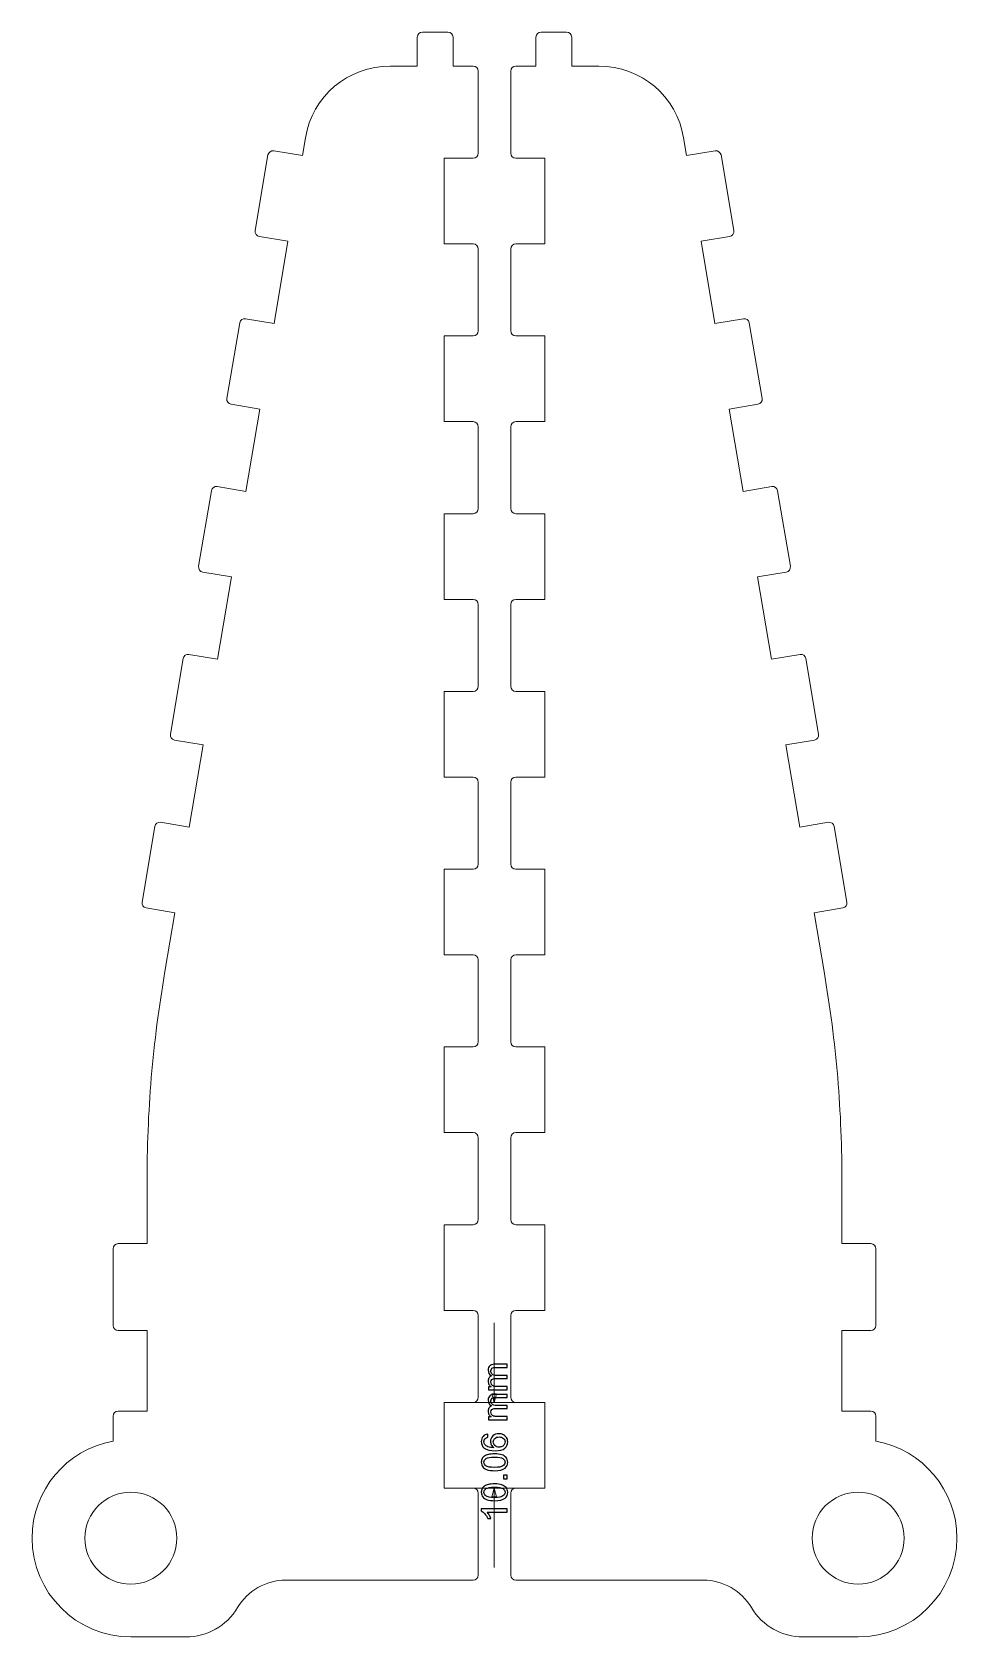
# Model space of a CAD drawing. Header units: millimetres. Extents: x -1099 to 2075, y -1295 to 1553.
# Drawn here: x 904.7 to 1013.3, y -102.4 to 86.1 of the extents above; entities that cross this region are included whole.
import ezdxf

# ---------------------------------------------------------------- set-up
doc = ezdxf.new("R2010")
doc.units = ezdxf.units.MM
doc.header["$MEASUREMENT"] = 0
doc.layers.add('layer 1', color=7, linetype='Continuous')

msp = doc.modelspace()

# ---------------------------------------------------------------- linework, layer by layer
at = {"layer": 'layer 1', "color": 240, "lineweight": 9}
for points, knots in [([(928.074, 22.0767), (928.074, 22.0767), (924.7173, 22.6416), (924.7173, 22.6416), (924.7173, 22.6416), (924.3913, 22.6963), (924.1704, 23.0069), (924.2252, 23.3329), (924.2252, 23.3329), (924.2252, 23.3329), (925.719, 32.2077), (925.719, 32.2077), (925.719, 32.2077), (925.7737, 32.5336), (926.0844, 32.7546), (926.4103, 32.6997), (926.4103, 32.6997), (926.4103, 32.6997), (929.7675, 32.1346), (929.7675, 32.1346), (929.7675, 32.1346), (929.7675, 32.1346), (931.3942, 41.7982), (931.3942, 41.7982), (931.3942, 41.7982), (931.3942, 41.7982), (928.0376, 42.3633), (928.0376, 42.3633), (928.0376, 42.3633), (927.7114, 42.4183), (927.4905, 42.729), (927.5456, 43.0552), (927.5456, 43.0552), (927.5456, 43.0552), (929.0485, 51.9298), (929.0485, 51.9298), (929.0485, 51.9298), (929.1037, 52.2556), (929.4142, 52.4763), (929.74, 52.4213), (929.74, 52.4213), (929.74, 52.4213), (933.0874, 51.8562), (933.0874, 51.8562), (933.0874, 51.8562), (933.0874, 51.8562), (934.7144, 61.5197), (934.7144, 61.5197), (934.7144, 61.5197), (934.7144, 61.5197), (931.3667, 62.0848), (931.3667, 62.0848), (931.3667, 62.0848), (931.0408, 62.1398), (930.8201, 62.4501), (930.8749, 62.776), (930.8749, 62.776), (930.8749, 62.776), (932.3689, 71.6509), (932.3689, 71.6509), (932.3689, 71.6509), (932.4237, 71.9768), (932.7342, 72.1978), (933.0601, 72.1429), (933.0601, 72.1429), (933.0601, 72.1429), (936.417, 71.578), (936.417, 71.578), (936.417, 71.578), (936.417, 71.578), (936.761, 73.6677), (936.761, 73.6677), (936.761, 73.6677), (937.5895, 78.5733), (941.7549, 82.0893), (946.7294, 82.0891), (946.7294, 82.0891), (946.7294, 82.0891), (949.8996, 82.089), (949.8996, 82.089), (949.8996, 82.089), (949.8996, 82.089), (949.8996, 85.4891), (949.8996, 85.4891), (949.8996, 85.4891), (949.8996, 85.8194), (950.1693, 86.0891), (950.4996, 86.0891), (950.4996, 86.0891), (950.4996, 86.0891), (953.4994, 86.0893), (953.4994, 86.0893), (953.4994, 86.0893), (953.83, 86.0893), (954.0994, 85.8199), (954.0994, 85.4893), (954.0994, 85.4893), (954.0994, 85.4893), (954.0994, 82.0891), (954.0994, 82.0891), (954.0994, 82.0891), (954.0994, 82.0891), (956.4696, 82.0891), (956.4696, 82.0891), (956.4696, 82.0891), (956.8001, 82.0891), (957.0696, 81.8196), (957.0696, 81.4891), (957.0696, 81.4891), (957.0696, 81.4891), (957.0696, 71.8711), (957.0696, 71.8711), (957.0696, 71.8711), (957.0696, 71.5405), (956.8002, 71.2711), (956.4696, 71.2711), (956.4696, 71.2711), (956.4696, 71.2711), (953.0696, 71.2712), (953.0696, 71.2712), (953.0696, 71.2712), (953.0696, 71.2712), (953.0696, 61.2076), (953.0696, 61.2076), (953.0696, 61.2076), (953.0696, 61.2076), (956.4696, 61.2078), (956.4696, 61.2078), (956.4696, 61.2078), (956.8002, 61.2078), (957.0696, 60.9384), (957.0696, 60.6078), (957.0696, 60.6078), (957.0696, 60.6078), (957.0696, 50.9902), (957.0696, 50.9902), (957.0696, 50.9902), (957.0696, 50.6596), (956.8002, 50.3902), (956.4696, 50.3902), (956.4696, 50.3902), (956.4696, 50.3902), (953.0696, 50.3901), (953.0696, 50.3901), (953.0696, 50.3901), (953.0696, 50.3901), (953.0696, 40.3265), (953.0696, 40.3265), (953.0696, 40.3265), (953.0696, 40.3265), (956.4696, 40.3265), (956.4696, 40.3265), (956.4696, 40.3265), (956.8001, 40.3265), (957.0696, 40.057), (957.0696, 39.7265), (957.0696, 39.7265), (957.0696, 39.7265), (957.0696, 30.1089), (957.0696, 30.1089), (957.0696, 30.1089), (957.0696, 29.7783), (956.8002, 29.5089), (956.4696, 29.5089), (956.4696, 29.5089), (956.4696, 29.5089), (953.0696, 29.5089), (953.0696, 29.5089), (953.0696, 29.5089), (953.0696, 29.5089), (953.0696, 19.4455), (953.0696, 19.4455), (953.0696, 19.4455), (953.0696, 19.4455), (956.4696, 19.4455), (956.4696, 19.4455), (956.4696, 19.4455), (956.8001, 19.4455), (957.0696, 19.176), (957.0696, 18.8455), (957.0696, 18.8455), (957.0696, 18.8455), (957.0696, 9.2275), (957.0696, 9.2275), (957.0696, 9.2275), (957.0696, 8.8969), (956.8002, 8.6275), (956.4696, 8.6275), (956.4696, 8.6275), (956.4696, 8.6275), (953.0696, 8.6277), (953.0696, 8.6277), (953.0696, 8.6277), (953.0696, 8.6277), (953.0696, -1.4357), (953.0696, -1.4357), (953.0696, -1.4357), (953.0696, -1.4357), (956.4696, -1.4358), (956.4696, -1.4358), (956.4696, -1.4358), (956.8002, -1.4358), (957.0696, -1.7052), (957.0696, -2.0358), (957.0696, -2.0358), (957.0696, -2.0358), (957.0696, -11.6534), (957.0696, -11.6534), (957.0696, -11.6534), (957.0696, -11.984), (956.8002, -12.2534), (956.4696, -12.2534), (956.4696, -12.2534), (956.4696, -12.2534), (953.0696, -12.2535), (953.0696, -12.2535), (953.0696, -12.2535), (953.0696, -12.2535), (953.0696, -22.3169), (953.0696, -22.3169), (953.0696, -22.3169), (953.0696, -22.3169), (956.4696, -22.3169), (956.4696, -22.3169), (956.4696, -22.3169), (956.8001, -22.3169), (957.0696, -22.5864), (957.0696, -22.9169), (957.0696, -22.9169), (957.0696, -22.9169), (957.0696, -32.5347), (957.0696, -32.5347), (957.0696, -32.5347), (957.0696, -32.8653), (956.8002, -33.1347), (956.4696, -33.1347), (956.4696, -33.1347), (956.4696, -33.1347), (953.0696, -33.1347), (953.0696, -33.1347), (953.0696, -33.1347), (953.0696, -33.1347), (953.0696, -43.1983), (953.0696, -43.1983), (953.0696, -43.1983), (953.0696, -43.1983), (956.4696, -43.1981), (956.4696, -43.1981), (956.4696, -43.1981), (956.8002, -43.1981), (957.0696, -43.4675), (957.0696, -43.7981), (957.0696, -43.7981), (957.0696, -43.7981), (957.0696, -53.4158), (957.0696, -53.4158), (957.0696, -53.4158), (957.0696, -53.7464), (956.8002, -54.0158), (956.4696, -54.0158), (956.4696, -54.0158), (956.4696, -54.0158), (953.0696, -54.0158), (953.0696, -54.0158), (953.0696, -54.0158), (953.0696, -54.0158), (953.0696, -64.0793), (953.0696, -64.0793), (953.0696, -64.0793), (953.0696, -64.0793), (956.4696, -64.0792), (956.4696, -64.0792), (956.4696, -64.0792), (956.8002, -64.0792), (957.0696, -64.3486), (957.0696, -64.6792), (957.0696, -64.6792), (957.0696, -64.6792), (957.0696, -74.297), (957.0696, -74.297), (957.0696, -74.297), (957.0696, -74.6276), (956.8002, -74.897), (956.4696, -74.897), (956.4696, -74.897), (956.4696, -74.897), (953.0696, -74.8969), (953.0696, -74.8969), (953.0696, -74.8969), (953.0696, -74.8969), (953.0696, -84.9604), (953.0696, -84.9604), (953.0696, -84.9604), (953.0696, -84.9604), (956.4696, -84.9604), (956.4696, -84.9604), (956.4696, -84.9604), (956.8001, -84.9604), (957.0696, -85.2299), (957.0696, -85.5604), (957.0696, -85.5604), (957.0696, -85.5604), (957.0696, -95.1777), (957.0696, -95.1777), (957.0696, -95.1777), (957.0696, -95.5083), (956.8002, -95.7777), (956.4696, -95.7777), (956.4696, -95.7777), (956.4696, -95.7777), (934.4394, -95.7776), (934.4394, -95.7776), (934.4394, -95.7776), (932.1171, -95.7776), (929.9853, -97.0079), (928.7953, -98.9905), (928.7953, -98.9905), (927.4779, -101.1918), (925.2758, -102.4445), (922.7097, -102.4444), (922.7097, -102.4444), (922.7097, -102.4444), (916.2695, -102.4444), (916.2695, -102.4444), (916.2695, -102.4444), (909.8643, -102.4444), (904.6695, -97.2496), (904.6695, -90.8444), (904.6695, -90.8444), (904.6695, -85.246), (908.676, -80.4389), (914.1695, -79.4348), (914.1695, -79.4348), (914.1695, -79.4348), (914.1697, -76.511), (914.1697, -76.511), (914.1697, -76.511), (914.1697, -76.1805), (914.4392, -75.911), (914.7697, -75.911), (914.7697, -75.911), (914.7697, -75.911), (918.1693, -75.9109), (918.1693, -75.9109), (918.1693, -75.9109), (918.1693, -75.9109), (918.1693, -66.4442), (918.1693, -66.4442), (918.1693, -66.4442), (918.1693, -66.4442), (914.7697, -66.4444), (914.7697, -66.4444), (914.7697, -66.4444), (914.4392, -66.4444), (914.1697, -66.1749), (914.1697, -65.8444), (914.1697, -65.8444), (914.1697, -65.8444), (914.1697, -56.8443), (914.1697, -56.8443), (914.1697, -56.8443), (914.1697, -56.5138), (914.4392, -56.2443), (914.7697, -56.2443), (914.7697, -56.2443), (914.7697, -56.2443), (918.1693, -56.2443), (918.1693, -56.2443), (918.1693, -56.2443), (918.1693, -56.2443), (918.1693, -49.23), (918.1693, -49.23), (918.1693, -49.23), (918.1693, -45.0495), (918.3175, -40.8792), (918.6671, -36.7128), (918.6671, -36.7128), (919.0168, -32.5451), (919.5657, -28.407), (920.2609, -24.2834), (920.2609, -24.2834), (920.2609, -24.2834), (921.4243, -17.3667), (921.4243, -17.3667), (921.4243, -17.3667), (921.4243, -17.3667), (918.067, -16.8012), (918.067, -16.8012), (918.067, -16.8012), (917.7411, -16.7464), (917.5202, -16.4359), (917.575, -16.11), (917.575, -16.11), (917.575, -16.11), (919.0688, -7.2353), (919.0688, -7.2353), (919.0688, -7.2353), (919.1236, -6.9093), (919.4341, -6.6883), (919.7601, -6.7432), (919.7601, -6.7432), (919.7601, -6.7432), (923.1177, -7.3085), (923.1177, -7.3085), (923.1177, -7.3085), (923.1177, -7.3085), (924.7443, 2.3553), (924.7443, 2.3553), (924.7443, 2.3553), (924.7443, 2.3553), (921.3968, 2.92), (921.3968, 2.92), (921.3968, 2.92), (921.0709, 2.975), (920.8502, 3.2855), (920.905, 3.6113), (920.905, 3.6113), (920.905, 3.6113), (922.3988, 12.486), (922.3988, 12.486), (922.3988, 12.486), (922.4536, 12.8121), (922.7643, 13.033), (923.0903, 12.978), (923.0903, 12.978), (923.0903, 12.978), (926.4376, 12.4132), (926.4376, 12.4132), (926.4376, 12.4132), (926.4376, 12.4132), (928.074, 22.0767), (928.074, 22.0767)], [0, 0, 0, 0, 0.00917431, 0.00917431, 0.00917431, 0.00917431, 0.01834862, 0.01834862, 0.01834862, 0.01834862, 0.02752294, 0.02752294, 0.02752294, 0.02752294, 0.03669725, 0.03669725, 0.03669725, 0.03669725, 0.04587156, 0.04587156, 0.04587156, 0.04587156, 0.05504587, 0.05504587, 0.05504587, 0.05504587, 0.06422018, 0.06422018, 0.06422018, 0.06422018, 0.0733945, 0.0733945, 0.0733945, 0.0733945, 0.08256881, 0.08256881, 0.08256881, 0.08256881, 0.09174312, 0.09174312, 0.09174312, 0.09174312, 0.10091743, 0.10091743, 0.10091743, 0.10091743, 0.11009174, 0.11009174, 0.11009174, 0.11009174, 0.11926606, 0.11926606, 0.11926606, 0.11926606, 0.12844037, 0.12844037, 0.12844037, 0.12844037, 0.13761468, 0.13761468, 0.13761468, 0.13761468, 0.14678899, 0.14678899, 0.14678899, 0.14678899, 0.1559633, 0.1559633, 0.1559633, 0.1559633, 0.16513761, 0.16513761, 0.16513761, 0.16513761, 0.17431193, 0.17431193, 0.17431193, 0.17431193, 0.18348624, 0.18348624, 0.18348624, 0.18348624, 0.19266055, 0.19266055, 0.19266055, 0.19266055, 0.20183486, 0.20183486, 0.20183486, 0.20183486, 0.21100917, 0.21100917, 0.21100917, 0.21100917, 0.22018349, 0.22018349, 0.22018349, 0.22018349, 0.2293578, 0.2293578, 0.2293578, 0.2293578, 0.23853211, 0.23853211, 0.23853211, 0.23853211, 0.24770642, 0.24770642, 0.24770642, 0.24770642, 0.25688073, 0.25688073, 0.25688073, 0.25688073, 0.26605505, 0.26605505, 0.26605505, 0.26605505, 0.27522936, 0.27522936, 0.27522936, 0.27522936, 0.28440367, 0.28440367, 0.28440367, 0.28440367, 0.29357798, 0.29357798, 0.29357798, 0.29357798, 0.30275229, 0.30275229, 0.30275229, 0.30275229, 0.31192661, 0.31192661, 0.31192661, 0.31192661, 0.32110092, 0.32110092, 0.32110092, 0.32110092, 0.33027523, 0.33027523, 0.33027523, 0.33027523, 0.33944954, 0.33944954, 0.33944954, 0.33944954, 0.34862385, 0.34862385, 0.34862385, 0.34862385, 0.35779817, 0.35779817, 0.35779817, 0.35779817, 0.36697248, 0.36697248, 0.36697248, 0.36697248, 0.37614679, 0.37614679, 0.37614679, 0.37614679, 0.3853211, 0.3853211, 0.3853211, 0.3853211, 0.39449541, 0.39449541, 0.39449541, 0.39449541, 0.40366972, 0.40366972, 0.40366972, 0.40366972, 0.41284404, 0.41284404, 0.41284404, 0.41284404, 0.42201835, 0.42201835, 0.42201835, 0.42201835, 0.43119266, 0.43119266, 0.43119266, 0.43119266, 0.44036697, 0.44036697, 0.44036697, 0.44036697, 0.44954128, 0.44954128, 0.44954128, 0.44954128, 0.4587156, 0.4587156, 0.4587156, 0.4587156, 0.46788991, 0.46788991, 0.46788991, 0.46788991, 0.47706422, 0.47706422, 0.47706422, 0.47706422, 0.48623853, 0.48623853, 0.48623853, 0.48623853, 0.49541284, 0.49541284, 0.49541284, 0.49541284, 0.50458716, 0.50458716, 0.50458716, 0.50458716, 0.51376147, 0.51376147, 0.51376147, 0.51376147, 0.52293578, 0.52293578, 0.52293578, 0.52293578, 0.53211009, 0.53211009, 0.53211009, 0.53211009, 0.5412844, 0.5412844, 0.5412844, 0.5412844, 0.55045872, 0.55045872, 0.55045872, 0.55045872, 0.55963303, 0.55963303, 0.55963303, 0.55963303, 0.56880734, 0.56880734, 0.56880734, 0.56880734, 0.57798165, 0.57798165, 0.57798165, 0.57798165, 0.58715596, 0.58715596, 0.58715596, 0.58715596, 0.59633028, 0.59633028, 0.59633028, 0.59633028, 0.60550459, 0.60550459, 0.60550459, 0.60550459, 0.6146789, 0.6146789, 0.6146789, 0.6146789, 0.62385321, 0.62385321, 0.62385321, 0.62385321, 0.63302752, 0.63302752, 0.63302752, 0.63302752, 0.64220183, 0.64220183, 0.64220183, 0.64220183, 0.65137615, 0.65137615, 0.65137615, 0.65137615, 0.66055046, 0.66055046, 0.66055046, 0.66055046, 0.66972477, 0.66972477, 0.66972477, 0.66972477, 0.67889908, 0.67889908, 0.67889908, 0.67889908, 0.68807339, 0.68807339, 0.68807339, 0.68807339, 0.69724771, 0.69724771, 0.69724771, 0.69724771, 0.70642202, 0.70642202, 0.70642202, 0.70642202, 0.71559633, 0.71559633, 0.71559633, 0.71559633, 0.72477064, 0.72477064, 0.72477064, 0.72477064, 0.73394495, 0.73394495, 0.73394495, 0.73394495, 0.74311927, 0.74311927, 0.74311927, 0.74311927, 0.75229358, 0.75229358, 0.75229358, 0.75229358, 0.76146789, 0.76146789, 0.76146789, 0.76146789, 0.7706422, 0.7706422, 0.7706422, 0.7706422, 0.77981651, 0.77981651, 0.77981651, 0.77981651, 0.78899083, 0.78899083, 0.78899083, 0.78899083, 0.79816514, 0.79816514, 0.79816514, 0.79816514, 0.80733945, 0.80733945, 0.80733945, 0.80733945, 0.81651376, 0.81651376, 0.81651376, 0.81651376, 0.82568807, 0.82568807, 0.82568807, 0.82568807, 0.83486239, 0.83486239, 0.83486239, 0.83486239, 0.8440367, 0.8440367, 0.8440367, 0.8440367, 0.85321101, 0.85321101, 0.85321101, 0.85321101, 0.86238532, 0.86238532, 0.86238532, 0.86238532, 0.87155963, 0.87155963, 0.87155963, 0.87155963, 0.88073394, 0.88073394, 0.88073394, 0.88073394, 0.88990826, 0.88990826, 0.88990826, 0.88990826, 0.89908257, 0.89908257, 0.89908257, 0.89908257, 0.90825688, 0.90825688, 0.90825688, 0.90825688, 0.91743119, 0.91743119, 0.91743119, 0.91743119, 0.9266055, 0.9266055, 0.9266055, 0.9266055, 0.93577982, 0.93577982, 0.93577982, 0.93577982, 0.94495413, 0.94495413, 0.94495413, 0.94495413, 0.95412844, 0.95412844, 0.95412844, 0.95412844, 0.96330275, 0.96330275, 0.96330275, 0.96330275, 0.97247706, 0.97247706, 0.97247706, 0.97247706, 0.98165138, 0.98165138, 0.98165138, 0.98165138, 1, 1, 1, 1]), ([(989.8652, 22.0767), (989.8652, 22.0767), (991.5016, 12.4132), (991.5016, 12.4132), (991.5016, 12.4132), (991.5016, 12.4132), (994.8489, 12.978), (994.8489, 12.978), (994.8489, 12.978), (995.1749, 13.033), (995.4856, 12.8121), (995.5404, 12.486), (995.5404, 12.486), (995.5404, 12.486), (997.0342, 3.6113), (997.0342, 3.6113), (997.0342, 3.6113), (997.089, 3.2855), (996.8683, 2.975), (996.5424, 2.92), (996.5424, 2.92), (996.5424, 2.92), (993.1949, 2.3553), (993.1949, 2.3553), (993.1949, 2.3553), (993.1949, 2.3553), (994.8215, -7.3085), (994.8215, -7.3085), (994.8215, -7.3085), (994.8215, -7.3085), (998.1791, -6.7432), (998.1791, -6.7432), (998.1791, -6.7432), (998.5051, -6.6883), (998.8156, -6.9093), (998.8704, -7.2353), (998.8704, -7.2353), (998.8704, -7.2353), (1000.3642, -16.11), (1000.3642, -16.11), (1000.3642, -16.11), (1000.419, -16.4359), (1000.1981, -16.7464), (999.8722, -16.8012), (999.8722, -16.8012), (999.8722, -16.8012), (996.5149, -17.3667), (996.5149, -17.3667), (996.5149, -17.3667), (996.5149, -17.3667), (997.6783, -24.2834), (997.6783, -24.2834), (997.6783, -24.2834), (998.3735, -28.407), (998.9224, -32.5451), (999.2721, -36.7128), (999.2721, -36.7128), (999.6217, -40.8792), (999.7699, -45.0495), (999.7699, -49.23), (999.7699, -49.23), (999.7699, -49.23), (999.7699, -56.2443), (999.7699, -56.2443), (999.7699, -56.2443), (999.7699, -56.2443), (1003.1695, -56.2443), (1003.1695, -56.2443), (1003.1695, -56.2443), (1003.5, -56.2443), (1003.7695, -56.5138), (1003.7695, -56.8443), (1003.7695, -56.8443), (1003.7695, -56.8443), (1003.7695, -65.8444), (1003.7695, -65.8444), (1003.7695, -65.8444), (1003.7695, -66.1749), (1003.5, -66.4444), (1003.1695, -66.4444), (1003.1695, -66.4444), (1003.1695, -66.4444), (999.7699, -66.4442), (999.7699, -66.4442), (999.7699, -66.4442), (999.7699, -66.4442), (999.7699, -75.9109), (999.7699, -75.9109), (999.7699, -75.9109), (999.7699, -75.9109), (1003.1695, -75.911), (1003.1695, -75.911), (1003.1695, -75.911), (1003.5, -75.911), (1003.7695, -76.1805), (1003.7695, -76.511), (1003.7695, -76.511), (1003.7695, -76.511), (1003.7697, -79.4348), (1003.7697, -79.4348), (1003.7697, -79.4348), (1009.2632, -80.4389), (1013.2697, -85.246), (1013.2697, -90.8444), (1013.2697, -90.8444), (1013.2697, -97.2496), (1008.0749, -102.4444), (1001.6697, -102.4444), (1001.6697, -102.4444), (1001.6697, -102.4444), (995.2295, -102.4444), (995.2295, -102.4444), (995.2295, -102.4444), (992.6634, -102.4445), (990.4613, -101.1918), (989.1439, -98.9905), (989.1439, -98.9905), (987.9539, -97.0079), (985.8221, -95.7776), (983.4998, -95.7776), (983.4998, -95.7776), (983.4998, -95.7776), (961.4696, -95.7777), (961.4696, -95.7777), (961.4696, -95.7777), (961.139, -95.7777), (960.8696, -95.5083), (960.8696, -95.1777), (960.8696, -95.1777), (960.8696, -95.1777), (960.8696, -85.5604), (960.8696, -85.5604), (960.8696, -85.5604), (960.8696, -85.2299), (961.1391, -84.9604), (961.4696, -84.9604), (961.4696, -84.9604), (961.4696, -84.9604), (964.8696, -84.9604), (964.8696, -84.9604), (964.8696, -84.9604), (964.8696, -84.9604), (964.8696, -74.8969), (964.8696, -74.8969), (964.8696, -74.8969), (964.8696, -74.8969), (961.4696, -74.897), (961.4696, -74.897), (961.4696, -74.897), (961.139, -74.897), (960.8696, -74.6276), (960.8696, -74.297), (960.8696, -74.297), (960.8696, -74.297), (960.8696, -64.6792), (960.8696, -64.6792), (960.8696, -64.6792), (960.8696, -64.3486), (961.139, -64.0792), (961.4696, -64.0792), (961.4696, -64.0792), (961.4696, -64.0792), (964.8696, -64.0793), (964.8696, -64.0793), (964.8696, -64.0793), (964.8696, -64.0793), (964.8696, -54.0158), (964.8696, -54.0158), (964.8696, -54.0158), (964.8696, -54.0158), (961.4696, -54.0158), (961.4696, -54.0158), (961.4696, -54.0158), (961.139, -54.0158), (960.8696, -53.7464), (960.8696, -53.4158), (960.8696, -53.4158), (960.8696, -53.4158), (960.8696, -43.7981), (960.8696, -43.7981), (960.8696, -43.7981), (960.8696, -43.4675), (961.139, -43.1981), (961.4696, -43.1981), (961.4696, -43.1981), (961.4696, -43.1981), (964.8696, -43.1983), (964.8696, -43.1983), (964.8696, -43.1983), (964.8696, -43.1983), (964.8696, -33.1347), (964.8696, -33.1347), (964.8696, -33.1347), (964.8696, -33.1347), (961.4696, -33.1347), (961.4696, -33.1347), (961.4696, -33.1347), (961.139, -33.1347), (960.8696, -32.8653), (960.8696, -32.5347), (960.8696, -32.5347), (960.8696, -32.5347), (960.8696, -22.9169), (960.8696, -22.9169), (960.8696, -22.9169), (960.8696, -22.5864), (961.1391, -22.3169), (961.4696, -22.3169), (961.4696, -22.3169), (961.4696, -22.3169), (964.8696, -22.3169), (964.8696, -22.3169), (964.8696, -22.3169), (964.8696, -22.3169), (964.8696, -12.2535), (964.8696, -12.2535), (964.8696, -12.2535), (964.8696, -12.2535), (961.4696, -12.2534), (961.4696, -12.2534), (961.4696, -12.2534), (961.139, -12.2534), (960.8696, -11.984), (960.8696, -11.6534), (960.8696, -11.6534), (960.8696, -11.6534), (960.8696, -2.0358), (960.8696, -2.0358), (960.8696, -2.0358), (960.8696, -1.7052), (961.139, -1.4358), (961.4696, -1.4358), (961.4696, -1.4358), (961.4696, -1.4358), (964.8696, -1.4357), (964.8696, -1.4357), (964.8696, -1.4357), (964.8696, -1.4357), (964.8696, 8.6277), (964.8696, 8.6277), (964.8696, 8.6277), (964.8696, 8.6277), (961.4696, 8.6275), (961.4696, 8.6275), (961.4696, 8.6275), (961.139, 8.6275), (960.8696, 8.8969), (960.8696, 9.2275), (960.8696, 9.2275), (960.8696, 9.2275), (960.8696, 18.8455), (960.8696, 18.8455), (960.8696, 18.8455), (960.8696, 19.176), (961.1391, 19.4455), (961.4696, 19.4455), (961.4696, 19.4455), (961.4696, 19.4455), (964.8696, 19.4455), (964.8696, 19.4455), (964.8696, 19.4455), (964.8696, 19.4455), (964.8696, 29.5089), (964.8696, 29.5089), (964.8696, 29.5089), (964.8696, 29.5089), (961.4696, 29.5089), (961.4696, 29.5089), (961.4696, 29.5089), (961.139, 29.5089), (960.8696, 29.7783), (960.8696, 30.1089), (960.8696, 30.1089), (960.8696, 30.1089), (960.8696, 39.7265), (960.8696, 39.7265), (960.8696, 39.7265), (960.8696, 40.057), (961.1391, 40.3265), (961.4696, 40.3265), (961.4696, 40.3265), (961.4696, 40.3265), (964.8696, 40.3265), (964.8696, 40.3265), (964.8696, 40.3265), (964.8696, 40.3265), (964.8696, 50.3901), (964.8696, 50.3901), (964.8696, 50.3901), (964.8696, 50.3901), (961.4696, 50.3902), (961.4696, 50.3902), (961.4696, 50.3902), (961.139, 50.3902), (960.8696, 50.6596), (960.8696, 50.9902), (960.8696, 50.9902), (960.8696, 50.9902), (960.8696, 60.6078), (960.8696, 60.6078), (960.8696, 60.6078), (960.8696, 60.9384), (961.139, 61.2078), (961.4696, 61.2078), (961.4696, 61.2078), (961.4696, 61.2078), (964.8696, 61.2076), (964.8696, 61.2076), (964.8696, 61.2076), (964.8696, 61.2076), (964.8696, 71.2712), (964.8696, 71.2712), (964.8696, 71.2712), (964.8696, 71.2712), (961.4696, 71.2711), (961.4696, 71.2711), (961.4696, 71.2711), (961.139, 71.2711), (960.8696, 71.5405), (960.8696, 71.8711), (960.8696, 71.8711), (960.8696, 71.8711), (960.8696, 81.4891), (960.8696, 81.4891), (960.8696, 81.4891), (960.8696, 81.8196), (961.1391, 82.0891), (961.4696, 82.0891), (961.4696, 82.0891), (961.4696, 82.0891), (963.8398, 82.0891), (963.8398, 82.0891), (963.8398, 82.0891), (963.8398, 82.0891), (963.8398, 85.4893), (963.8398, 85.4893), (963.8398, 85.4893), (963.8398, 85.8199), (964.1092, 86.0893), (964.4398, 86.0893), (964.4398, 86.0893), (964.4398, 86.0893), (967.4396, 86.0891), (967.4396, 86.0891), (967.4396, 86.0891), (967.7699, 86.0891), (968.0396, 85.8194), (968.0396, 85.4891), (968.0396, 85.4891), (968.0396, 85.4891), (968.0396, 82.089), (968.0396, 82.089), (968.0396, 82.089), (968.0396, 82.089), (971.2098, 82.0891), (971.2098, 82.0891), (971.2098, 82.0891), (976.1843, 82.0893), (980.3497, 78.5733), (981.1783, 73.6674), (981.1783, 73.6674), (981.1783, 73.6674), (981.5222, 71.578), (981.5222, 71.578), (981.5222, 71.578), (981.5222, 71.578), (984.8791, 72.1429), (984.8791, 72.1429), (984.8791, 72.1429), (985.205, 72.1978), (985.5155, 71.9768), (985.5703, 71.6509), (985.5703, 71.6509), (985.5703, 71.6509), (987.0643, 62.776), (987.0643, 62.776), (987.0643, 62.776), (987.1191, 62.4501), (986.8984, 62.1398), (986.5725, 62.0848), (986.5725, 62.0848), (986.5725, 62.0848), (983.2248, 61.5197), (983.2248, 61.5197), (983.2248, 61.5197), (983.2248, 61.5197), (984.8518, 51.8562), (984.8518, 51.8562), (984.8518, 51.8562), (984.8518, 51.8562), (988.1992, 52.4213), (988.1992, 52.4213), (988.1992, 52.4213), (988.525, 52.4763), (988.8355, 52.2556), (988.8907, 51.9298), (988.8907, 51.9298), (988.8907, 51.9298), (990.3936, 43.0552), (990.3936, 43.0552), (990.3936, 43.0552), (990.4487, 42.729), (990.2278, 42.4183), (989.9016, 42.3633), (989.9016, 42.3633), (989.9016, 42.3633), (986.545, 41.7982), (986.545, 41.7982), (986.545, 41.7982), (986.545, 41.7982), (988.1717, 32.1346), (988.1717, 32.1346), (988.1717, 32.1346), (988.1717, 32.1346), (991.5289, 32.6997), (991.5289, 32.6997), (991.5289, 32.6997), (991.8548, 32.7546), (992.1655, 32.5336), (992.2202, 32.2077), (992.2202, 32.2077), (992.2202, 32.2077), (993.714, 23.3329), (993.714, 23.3329), (993.714, 23.3329), (993.7688, 23.0069), (993.5479, 22.6963), (993.2219, 22.6416), (993.2219, 22.6416), (993.2219, 22.6416), (989.8652, 22.0767), (989.8652, 22.0767)], [0, 0, 0, 0, 0.00917431, 0.00917431, 0.00917431, 0.00917431, 0.01834862, 0.01834862, 0.01834862, 0.01834862, 0.02752294, 0.02752294, 0.02752294, 0.02752294, 0.03669725, 0.03669725, 0.03669725, 0.03669725, 0.04587156, 0.04587156, 0.04587156, 0.04587156, 0.05504587, 0.05504587, 0.05504587, 0.05504587, 0.06422018, 0.06422018, 0.06422018, 0.06422018, 0.0733945, 0.0733945, 0.0733945, 0.0733945, 0.08256881, 0.08256881, 0.08256881, 0.08256881, 0.09174312, 0.09174312, 0.09174312, 0.09174312, 0.10091743, 0.10091743, 0.10091743, 0.10091743, 0.11009174, 0.11009174, 0.11009174, 0.11009174, 0.11926606, 0.11926606, 0.11926606, 0.11926606, 0.12844037, 0.12844037, 0.12844037, 0.12844037, 0.13761468, 0.13761468, 0.13761468, 0.13761468, 0.14678899, 0.14678899, 0.14678899, 0.14678899, 0.1559633, 0.1559633, 0.1559633, 0.1559633, 0.16513761, 0.16513761, 0.16513761, 0.16513761, 0.17431193, 0.17431193, 0.17431193, 0.17431193, 0.18348624, 0.18348624, 0.18348624, 0.18348624, 0.19266055, 0.19266055, 0.19266055, 0.19266055, 0.20183486, 0.20183486, 0.20183486, 0.20183486, 0.21100917, 0.21100917, 0.21100917, 0.21100917, 0.22018349, 0.22018349, 0.22018349, 0.22018349, 0.2293578, 0.2293578, 0.2293578, 0.2293578, 0.23853211, 0.23853211, 0.23853211, 0.23853211, 0.24770642, 0.24770642, 0.24770642, 0.24770642, 0.25688073, 0.25688073, 0.25688073, 0.25688073, 0.26605505, 0.26605505, 0.26605505, 0.26605505, 0.27522936, 0.27522936, 0.27522936, 0.27522936, 0.28440367, 0.28440367, 0.28440367, 0.28440367, 0.29357798, 0.29357798, 0.29357798, 0.29357798, 0.30275229, 0.30275229, 0.30275229, 0.30275229, 0.31192661, 0.31192661, 0.31192661, 0.31192661, 0.32110092, 0.32110092, 0.32110092, 0.32110092, 0.33027523, 0.33027523, 0.33027523, 0.33027523, 0.33944954, 0.33944954, 0.33944954, 0.33944954, 0.34862385, 0.34862385, 0.34862385, 0.34862385, 0.35779817, 0.35779817, 0.35779817, 0.35779817, 0.36697248, 0.36697248, 0.36697248, 0.36697248, 0.37614679, 0.37614679, 0.37614679, 0.37614679, 0.3853211, 0.3853211, 0.3853211, 0.3853211, 0.39449541, 0.39449541, 0.39449541, 0.39449541, 0.40366972, 0.40366972, 0.40366972, 0.40366972, 0.41284404, 0.41284404, 0.41284404, 0.41284404, 0.42201835, 0.42201835, 0.42201835, 0.42201835, 0.43119266, 0.43119266, 0.43119266, 0.43119266, 0.44036697, 0.44036697, 0.44036697, 0.44036697, 0.44954128, 0.44954128, 0.44954128, 0.44954128, 0.4587156, 0.4587156, 0.4587156, 0.4587156, 0.46788991, 0.46788991, 0.46788991, 0.46788991, 0.47706422, 0.47706422, 0.47706422, 0.47706422, 0.48623853, 0.48623853, 0.48623853, 0.48623853, 0.49541284, 0.49541284, 0.49541284, 0.49541284, 0.50458716, 0.50458716, 0.50458716, 0.50458716, 0.51376147, 0.51376147, 0.51376147, 0.51376147, 0.52293578, 0.52293578, 0.52293578, 0.52293578, 0.53211009, 0.53211009, 0.53211009, 0.53211009, 0.5412844, 0.5412844, 0.5412844, 0.5412844, 0.55045872, 0.55045872, 0.55045872, 0.55045872, 0.55963303, 0.55963303, 0.55963303, 0.55963303, 0.56880734, 0.56880734, 0.56880734, 0.56880734, 0.57798165, 0.57798165, 0.57798165, 0.57798165, 0.58715596, 0.58715596, 0.58715596, 0.58715596, 0.59633028, 0.59633028, 0.59633028, 0.59633028, 0.60550459, 0.60550459, 0.60550459, 0.60550459, 0.6146789, 0.6146789, 0.6146789, 0.6146789, 0.62385321, 0.62385321, 0.62385321, 0.62385321, 0.63302752, 0.63302752, 0.63302752, 0.63302752, 0.64220183, 0.64220183, 0.64220183, 0.64220183, 0.65137615, 0.65137615, 0.65137615, 0.65137615, 0.66055046, 0.66055046, 0.66055046, 0.66055046, 0.66972477, 0.66972477, 0.66972477, 0.66972477, 0.67889908, 0.67889908, 0.67889908, 0.67889908, 0.68807339, 0.68807339, 0.68807339, 0.68807339, 0.69724771, 0.69724771, 0.69724771, 0.69724771, 0.70642202, 0.70642202, 0.70642202, 0.70642202, 0.71559633, 0.71559633, 0.71559633, 0.71559633, 0.72477064, 0.72477064, 0.72477064, 0.72477064, 0.73394495, 0.73394495, 0.73394495, 0.73394495, 0.74311927, 0.74311927, 0.74311927, 0.74311927, 0.75229358, 0.75229358, 0.75229358, 0.75229358, 0.76146789, 0.76146789, 0.76146789, 0.76146789, 0.7706422, 0.7706422, 0.7706422, 0.7706422, 0.77981651, 0.77981651, 0.77981651, 0.77981651, 0.78899083, 0.78899083, 0.78899083, 0.78899083, 0.79816514, 0.79816514, 0.79816514, 0.79816514, 0.80733945, 0.80733945, 0.80733945, 0.80733945, 0.81651376, 0.81651376, 0.81651376, 0.81651376, 0.82568807, 0.82568807, 0.82568807, 0.82568807, 0.83486239, 0.83486239, 0.83486239, 0.83486239, 0.8440367, 0.8440367, 0.8440367, 0.8440367, 0.85321101, 0.85321101, 0.85321101, 0.85321101, 0.86238532, 0.86238532, 0.86238532, 0.86238532, 0.87155963, 0.87155963, 0.87155963, 0.87155963, 0.88073394, 0.88073394, 0.88073394, 0.88073394, 0.88990826, 0.88990826, 0.88990826, 0.88990826, 0.89908257, 0.89908257, 0.89908257, 0.89908257, 0.90825688, 0.90825688, 0.90825688, 0.90825688, 0.91743119, 0.91743119, 0.91743119, 0.91743119, 0.9266055, 0.9266055, 0.9266055, 0.9266055, 0.93577982, 0.93577982, 0.93577982, 0.93577982, 0.94495413, 0.94495413, 0.94495413, 0.94495413, 0.95412844, 0.95412844, 0.95412844, 0.95412844, 0.96330275, 0.96330275, 0.96330275, 0.96330275, 0.97247706, 0.97247706, 0.97247706, 0.97247706, 0.98165138, 0.98165138, 0.98165138, 0.98165138, 1, 1, 1, 1]), ([(916.2695, -85.4444), (913.2876, -85.4444), (910.8693, -87.8627), (910.8695, -90.8446), (910.8695, -90.8446), (910.8695, -93.8264), (913.2878, -96.2444), (916.2695, -96.2445), (916.2695, -96.2445), (919.2513, -96.2444), (921.6695, -93.8263), (921.6695, -90.8444), (921.6695, -90.8444), (921.6695, -87.8625), (919.2514, -85.4443), (916.2695, -85.4444)], [0, 0, 0, 0, 0.2, 0.2, 0.2, 0.2, 0.4, 0.4, 0.4, 0.4, 0.6, 0.6, 0.6, 0.6, 1, 1, 1, 1]), ([(1001.6697, -85.4444), (998.6878, -85.4443), (996.2697, -87.8625), (996.2697, -90.8444), (996.2697, -90.8444), (996.2697, -93.8263), (998.6879, -96.2444), (1001.6697, -96.2445), (1001.6697, -96.2445), (1004.6514, -96.2444), (1007.0697, -93.8264), (1007.0697, -90.8446), (1007.0697, -90.8446), (1007.0699, -87.8627), (1004.6516, -85.4444), (1001.6697, -85.4444)], [0, 0, 0, 0, 0.2, 0.2, 0.2, 0.2, 0.4, 0.4, 0.4, 0.4, 0.6, 0.6, 0.6, 0.6, 1, 1, 1, 1])]:
    msp.add_open_spline(points, degree=3, knots=knots, dxfattribs=at)
at = {"layer": 'layer 1', "color": 155, "lineweight": 9}
for points in [[(958.9448, -74.8969), (958.9448, -74.8969), (958.9448, -65.5642), (958.9448, -65.5642)], [(955.5696, -74.8969), (955.5696, -74.8969), (961.4448, -74.8969), (961.4448, -74.8969)], [(955.5696, -84.9604), (955.5696, -84.9604), (961.4448, -84.9604), (961.4448, -84.9604)], [(958.9448, -94.2931), (958.9448, -94.2931), (958.9448, -84.9604), (958.9448, -84.9604)]]:
    msp.add_open_spline(points, degree=3, dxfattribs=at)
at = {"layer": 'layer 1', "color": 155}
for points, knots in [([(960.4666, -73.4022), (960.4666, -73.4022), (958.2695, -73.4022), (958.2695, -73.4022), (958.2695, -73.4022), (958.2695, -73.4022), (958.2695, -73.0678), (958.2695, -73.0678), (958.2695, -73.0678), (958.2695, -73.0678), (958.58, -73.0678), (958.58, -73.0678), (958.58, -73.0678), (958.4727, -72.9993), (958.3859, -72.9076), (958.321, -72.7933), (958.321, -72.7933), (958.2554, -72.679), (958.223, -72.5492), (958.223, -72.4031), (958.223, -72.4031), (958.223, -72.2409), (958.2568, -72.1075), (958.3238, -72.0038), (958.3238, -72.0038), (958.3916, -71.9001), (958.4854, -71.8267), (958.6068, -71.7844), (958.6068, -71.7844), (958.3507, -71.6094), (958.223, -71.3829), (958.223, -71.1035), (958.223, -71.1035), (958.223, -70.8848), (958.2829, -70.7162), (958.4036, -70.5991), (958.4036, -70.5991), (958.5242, -70.4812), (958.7098, -70.422), (958.9603, -70.422), (958.9603, -70.422), (958.9603, -70.422), (960.4666, -70.422), (960.4666, -70.422), (960.4666, -70.422), (960.4666, -70.422), (960.4666, -70.7945), (960.4666, -70.7945), (960.4666, -70.7945), (960.4666, -70.7945), (959.0837, -70.7945), (959.0837, -70.7945), (959.0837, -70.7945), (958.9356, -70.7945), (958.8283, -70.8072), (958.7627, -70.8312), (958.7627, -70.8312), (958.6971, -70.8552), (958.6449, -70.8989), (958.6047, -70.9631), (958.6047, -70.9631), (958.5644, -71.0266), (958.5447, -71.1014), (958.5447, -71.1868), (958.5447, -71.1868), (958.5447, -71.342), (958.5962, -71.4704), (958.6985, -71.5727), (958.6985, -71.5727), (958.8015, -71.675), (958.9659, -71.7258), (959.1917, -71.7258), (959.1917, -71.7258), (959.1917, -71.7258), (960.4666, -71.7258), (960.4666, -71.7258), (960.4666, -71.7258), (960.4666, -71.7258), (960.4666, -72.0983), (960.4666, -72.0983), (960.4666, -72.0983), (960.4666, -72.0983), (959.0407, -72.0983), (959.0407, -72.0983), (959.0407, -72.0983), (958.8756, -72.0983), (958.7514, -72.1287), (958.6689, -72.1894), (958.6689, -72.1894), (958.5863, -72.25), (958.5447, -72.3495), (958.5447, -72.4871), (958.5447, -72.4871), (958.5447, -72.5915), (958.5722, -72.6882), (958.6272, -72.7771), (958.6272, -72.7771), (958.6823, -72.866), (958.7627, -72.9302), (958.8692, -72.9704), (958.8692, -72.9704), (958.9751, -73.0099), (959.1282, -73.0297), (959.3278, -73.0297), (959.3278, -73.0297), (959.3278, -73.0297), (960.4666, -73.0297), (960.4666, -73.0297), (960.4666, -73.0297), (960.4666, -73.0297), (960.4666, -73.4022), (960.4666, -73.4022)], [0, 0, 0, 0, 0.03448276, 0.03448276, 0.03448276, 0.03448276, 0.06896552, 0.06896552, 0.06896552, 0.06896552, 0.10344828, 0.10344828, 0.10344828, 0.10344828, 0.13793103, 0.13793103, 0.13793103, 0.13793103, 0.17241379, 0.17241379, 0.17241379, 0.17241379, 0.20689655, 0.20689655, 0.20689655, 0.20689655, 0.24137931, 0.24137931, 0.24137931, 0.24137931, 0.27586207, 0.27586207, 0.27586207, 0.27586207, 0.31034483, 0.31034483, 0.31034483, 0.31034483, 0.34482759, 0.34482759, 0.34482759, 0.34482759, 0.37931034, 0.37931034, 0.37931034, 0.37931034, 0.4137931, 0.4137931, 0.4137931, 0.4137931, 0.44827586, 0.44827586, 0.44827586, 0.44827586, 0.48275862, 0.48275862, 0.48275862, 0.48275862, 0.51724138, 0.51724138, 0.51724138, 0.51724138, 0.55172414, 0.55172414, 0.55172414, 0.55172414, 0.5862069, 0.5862069, 0.5862069, 0.5862069, 0.62068966, 0.62068966, 0.62068966, 0.62068966, 0.65517241, 0.65517241, 0.65517241, 0.65517241, 0.68965517, 0.68965517, 0.68965517, 0.68965517, 0.72413793, 0.72413793, 0.72413793, 0.72413793, 0.75862069, 0.75862069, 0.75862069, 0.75862069, 0.79310345, 0.79310345, 0.79310345, 0.79310345, 0.82758621, 0.82758621, 0.82758621, 0.82758621, 0.86206897, 0.86206897, 0.86206897, 0.86206897, 0.89655172, 0.89655172, 0.89655172, 0.89655172, 0.93103448, 0.93103448, 0.93103448, 0.93103448, 1, 1, 1, 1]), ([(960.4666, -76.9285), (960.4666, -76.9285), (958.2695, -76.9285), (958.2695, -76.9285), (958.2695, -76.9285), (958.2695, -76.9285), (958.2695, -76.5941), (958.2695, -76.5941), (958.2695, -76.5941), (958.2695, -76.5941), (958.58, -76.5941), (958.58, -76.5941), (958.58, -76.5941), (958.4727, -76.5256), (958.3859, -76.4339), (958.321, -76.3196), (958.321, -76.3196), (958.2554, -76.2053), (958.223, -76.0755), (958.223, -75.9294), (958.223, -75.9294), (958.223, -75.7672), (958.2568, -75.6338), (958.3238, -75.5301), (958.3238, -75.5301), (958.3916, -75.4264), (958.4854, -75.353), (958.6068, -75.3107), (958.6068, -75.3107), (958.3507, -75.1357), (958.223, -74.9092), (958.223, -74.6298), (958.223, -74.6298), (958.223, -74.4111), (958.2829, -74.2425), (958.4036, -74.1254), (958.4036, -74.1254), (958.5242, -74.0075), (958.7098, -73.9483), (958.9603, -73.9483), (958.9603, -73.9483), (958.9603, -73.9483), (960.4666, -73.9483), (960.4666, -73.9483), (960.4666, -73.9483), (960.4666, -73.9483), (960.4666, -74.3208), (960.4666, -74.3208), (960.4666, -74.3208), (960.4666, -74.3208), (959.0837, -74.3208), (959.0837, -74.3208), (959.0837, -74.3208), (958.9356, -74.3208), (958.8283, -74.3335), (958.7627, -74.3575), (958.7627, -74.3575), (958.6971, -74.3815), (958.6449, -74.4252), (958.6047, -74.4894), (958.6047, -74.4894), (958.5644, -74.5529), (958.5447, -74.6277), (958.5447, -74.7131), (958.5447, -74.7131), (958.5447, -74.8683), (958.5962, -74.9967), (958.6985, -75.099), (958.6985, -75.099), (958.8015, -75.2013), (958.9659, -75.2521), (959.1917, -75.2521), (959.1917, -75.2521), (959.1917, -75.2521), (960.4666, -75.2521), (960.4666, -75.2521), (960.4666, -75.2521), (960.4666, -75.2521), (960.4666, -75.6246), (960.4666, -75.6246), (960.4666, -75.6246), (960.4666, -75.6246), (959.0407, -75.6246), (959.0407, -75.6246), (959.0407, -75.6246), (958.8756, -75.6246), (958.7514, -75.655), (958.6689, -75.7157), (958.6689, -75.7157), (958.5863, -75.7763), (958.5447, -75.8758), (958.5447, -76.0134), (958.5447, -76.0134), (958.5447, -76.1178), (958.5722, -76.2145), (958.6272, -76.3034), (958.6272, -76.3034), (958.6823, -76.3923), (958.7627, -76.4565), (958.8692, -76.4967), (958.8692, -76.4967), (958.9751, -76.5362), (959.1282, -76.556), (959.3278, -76.556), (959.3278, -76.556), (959.3278, -76.556), (960.4666, -76.556), (960.4666, -76.556), (960.4666, -76.556), (960.4666, -76.556), (960.4666, -76.9285), (960.4666, -76.9285)], [0, 0, 0, 0, 0.03448276, 0.03448276, 0.03448276, 0.03448276, 0.06896552, 0.06896552, 0.06896552, 0.06896552, 0.10344828, 0.10344828, 0.10344828, 0.10344828, 0.13793103, 0.13793103, 0.13793103, 0.13793103, 0.17241379, 0.17241379, 0.17241379, 0.17241379, 0.20689655, 0.20689655, 0.20689655, 0.20689655, 0.24137931, 0.24137931, 0.24137931, 0.24137931, 0.27586207, 0.27586207, 0.27586207, 0.27586207, 0.31034483, 0.31034483, 0.31034483, 0.31034483, 0.34482759, 0.34482759, 0.34482759, 0.34482759, 0.37931034, 0.37931034, 0.37931034, 0.37931034, 0.4137931, 0.4137931, 0.4137931, 0.4137931, 0.44827586, 0.44827586, 0.44827586, 0.44827586, 0.48275862, 0.48275862, 0.48275862, 0.48275862, 0.51724138, 0.51724138, 0.51724138, 0.51724138, 0.55172414, 0.55172414, 0.55172414, 0.55172414, 0.5862069, 0.5862069, 0.5862069, 0.5862069, 0.62068966, 0.62068966, 0.62068966, 0.62068966, 0.65517241, 0.65517241, 0.65517241, 0.65517241, 0.68965517, 0.68965517, 0.68965517, 0.68965517, 0.72413793, 0.72413793, 0.72413793, 0.72413793, 0.75862069, 0.75862069, 0.75862069, 0.75862069, 0.79310345, 0.79310345, 0.79310345, 0.79310345, 0.82758621, 0.82758621, 0.82758621, 0.82758621, 0.86206897, 0.86206897, 0.86206897, 0.86206897, 0.89655172, 0.89655172, 0.89655172, 0.89655172, 0.93103448, 0.93103448, 0.93103448, 0.93103448, 1, 1, 1, 1]), ([(958.1764, -78.6261), (958.1764, -78.6261), (958.206, -78.9944), (958.206, -78.9944), (958.206, -78.9944), (958.06, -79.0275), (957.9534, -79.0748), (957.8871, -79.1362), (957.8871, -79.1362), (957.7806, -79.2371), (957.7277, -79.362), (957.7277, -79.5101), (957.7277, -79.5101), (957.7277, -79.6294), (957.7608, -79.7352), (957.8271, -79.8262), (957.8271, -79.8262), (957.9125, -79.9433), (958.0367, -80.0351), (958.2004, -80.1035), (958.2004, -80.1035), (958.3648, -80.1712), (958.5983, -80.2065), (958.901, -80.2093), (958.901, -80.2093), (958.7648, -80.1197), (958.6632, -80.0097), (958.5976, -79.8798), (958.5976, -79.8798), (958.5313, -79.75), (958.4981, -79.6146), (958.4981, -79.472), (958.4981, -79.472), (958.4981, -79.2237), (958.5898, -79.012), (958.7726, -78.837), (958.7726, -78.837), (958.9553, -78.6628), (959.191, -78.5753), (959.4809, -78.5753), (959.4809, -78.5753), (959.6714, -78.5753), (959.8478, -78.6162), (960.0115, -78.698), (960.0115, -78.698), (960.1752, -78.7806), (960.3001, -78.8928), (960.3869, -79.0367), (960.3869, -79.0367), (960.4737, -79.1799), (960.5174, -79.3429), (960.5174, -79.525), (960.5174, -79.525), (960.5174, -79.8347), (960.4031, -80.088), (960.1752, -80.2841), (960.1752, -80.2841), (959.9473, -80.4796), (959.5713, -80.5776), (959.0477, -80.5776), (959.0477, -80.5776), (958.4621, -80.5776), (958.036, -80.469), (957.77, -80.2524), (957.77, -80.2524), (957.5386, -80.0633), (957.4229, -79.8086), (957.4229, -79.4876), (957.4229, -79.4876), (957.4229, -79.2491), (957.4899, -79.0529), (957.6232, -78.9005), (957.6232, -78.9005), (957.7566, -78.7481), (957.9407, -78.6564), (958.1764, -78.6261)], [0, 0, 0, 0, 0.05, 0.05, 0.05, 0.05, 0.1, 0.1, 0.1, 0.1, 0.15, 0.15, 0.15, 0.15, 0.2, 0.2, 0.2, 0.2, 0.25, 0.25, 0.25, 0.25, 0.3, 0.3, 0.3, 0.3, 0.35, 0.35, 0.35, 0.35, 0.4, 0.4, 0.4, 0.4, 0.45, 0.45, 0.45, 0.45, 0.5, 0.5, 0.5, 0.5, 0.55, 0.55, 0.55, 0.55, 0.6, 0.6, 0.6, 0.6, 0.65, 0.65, 0.65, 0.65, 0.7, 0.7, 0.7, 0.7, 0.75, 0.75, 0.75, 0.75, 0.8, 0.8, 0.8, 0.8, 0.85, 0.85, 0.85, 0.85, 0.9, 0.9, 0.9, 0.9, 1, 1, 1, 1]), ([(959.4845, -80.1501), (959.6129, -80.1501), (959.7357, -80.1226), (959.8528, -80.0682), (959.8528, -80.0682), (959.9699, -80.0139), (960.0595, -79.9377), (960.1209, -79.841), (960.1209, -79.841), (960.1823, -79.7437), (960.2126, -79.6407), (960.2126, -79.5313), (960.2126, -79.5313), (960.2126, -79.3726), (960.1491, -79.2371), (960.0221, -79.1249), (960.0221, -79.1249), (959.8951, -79.0127), (959.723, -78.9563), (959.5049, -78.9563), (959.5049, -78.9563), (959.2954, -78.9563), (959.1303, -79.012), (959.0096, -79.1228), (959.0096, -79.1228), (958.889, -79.2336), (958.8283, -79.3747), (958.8283, -79.5461), (958.8283, -79.5461), (958.8283, -79.714), (958.889, -79.8573), (959.0096, -79.9744), (959.0096, -79.9744), (959.1303, -80.0915), (959.2883, -80.1501), (959.4845, -80.1501)], [0, 0, 0, 0, 0.1, 0.1, 0.1, 0.1, 0.2, 0.2, 0.2, 0.2, 0.3, 0.3, 0.3, 0.3, 0.4, 0.4, 0.4, 0.4, 0.5, 0.5, 0.5, 0.5, 0.6, 0.6, 0.6, 0.6, 0.7, 0.7, 0.7, 0.7, 0.8, 0.8, 0.8, 0.8, 1, 1, 1, 1]), ([(958.9708, -82.9151), (958.6131, -82.9151), (958.3238, -82.8784), (958.1051, -82.805), (958.1051, -82.805), (957.8857, -82.731), (957.7171, -82.6216), (957.5992, -82.4762), (957.5992, -82.4762), (957.4814, -82.3316), (957.4229, -82.1489), (957.4229, -81.9287), (957.4229, -81.9287), (957.4229, -81.7665), (957.4553, -81.6239), (957.5209, -81.5005), (957.5209, -81.5005), (957.5865, -81.3777), (957.6811, -81.2761), (957.8046, -81.1971), (957.8046, -81.1971), (957.9273, -81.1181), (958.0776, -81.056), (958.2547, -81.0108), (958.2547, -81.0108), (958.4318, -80.965), (958.671, -80.9424), (958.9708, -80.9424), (958.9708, -80.9424), (959.3264, -80.9424), (959.6143, -80.9791), (959.833, -81.0517), (959.833, -81.0517), (960.0524, -81.1244), (960.2211, -81.2338), (960.3396, -81.3791), (960.3396, -81.3791), (960.4581, -81.5238), (960.5174, -81.7072), (960.5174, -81.9287), (960.5174, -81.9287), (960.5174, -82.2201), (960.4137, -82.4494), (960.2055, -82.6159), (960.2055, -82.6159), (959.9515, -82.8156), (959.5402, -82.9151), (958.9708, -82.9151)], [0, 0, 0, 0, 0.07692308, 0.07692308, 0.07692308, 0.07692308, 0.15384615, 0.15384615, 0.15384615, 0.15384615, 0.23076923, 0.23076923, 0.23076923, 0.23076923, 0.30769231, 0.30769231, 0.30769231, 0.30769231, 0.38461538, 0.38461538, 0.38461538, 0.38461538, 0.46153846, 0.46153846, 0.46153846, 0.46153846, 0.53846154, 0.53846154, 0.53846154, 0.53846154, 0.61538462, 0.61538462, 0.61538462, 0.61538462, 0.69230769, 0.69230769, 0.69230769, 0.69230769, 0.76923077, 0.76923077, 0.76923077, 0.76923077, 0.84615385, 0.84615385, 0.84615385, 0.84615385, 1, 1, 1, 1]), ([(958.9722, -82.5341), (959.4711, -82.5341), (959.8027, -82.4762), (959.9664, -82.3598), (959.9664, -82.3598), (960.1308, -82.2434), (960.2126, -82.0995), (960.2126, -81.9287), (960.2126, -81.9287), (960.2126, -81.758), (960.1301, -81.6141), (959.9657, -81.4977), (959.9657, -81.4977), (959.8006, -81.3812), (959.4697, -81.3234), (958.9722, -81.3234), (958.9722, -81.3234), (958.4734, -81.3234), (958.1418, -81.3812), (957.9781, -81.4977), (957.9781, -81.4977), (957.8137, -81.6134), (957.7319, -81.7587), (957.7319, -81.933), (957.7319, -81.933), (957.7319, -82.1037), (957.8046, -82.2406), (957.9492, -82.3429), (957.9492, -82.3429), (958.1333, -82.4706), (958.4748, -82.5341), (958.9722, -82.5341)], [0, 0, 0, 0, 0.11111111, 0.11111111, 0.11111111, 0.11111111, 0.22222222, 0.22222222, 0.22222222, 0.22222222, 0.33333333, 0.33333333, 0.33333333, 0.33333333, 0.44444444, 0.44444444, 0.44444444, 0.44444444, 0.55555556, 0.55555556, 0.55555556, 0.55555556, 0.66666667, 0.66666667, 0.66666667, 0.66666667, 0.77777778, 0.77777778, 0.77777778, 0.77777778, 1, 1, 1, 1]), ([(958.9708, -86.4457), (958.6131, -86.4457), (958.3238, -86.409), (958.1051, -86.3356), (958.1051, -86.3356), (957.8857, -86.2616), (957.7171, -86.1522), (957.5992, -86.0068), (957.5992, -86.0068), (957.4814, -85.8622), (957.4229, -85.6795), (957.4229, -85.4593), (957.4229, -85.4593), (957.4229, -85.2971), (957.4553, -85.1545), (957.5209, -85.0311), (957.5209, -85.0311), (957.5865, -84.9083), (957.6811, -84.8067), (957.8046, -84.7277), (957.8046, -84.7277), (957.9273, -84.6487), (958.0776, -84.5866), (958.2547, -84.5414), (958.2547, -84.5414), (958.4318, -84.4956), (958.671, -84.473), (958.9708, -84.473), (958.9708, -84.473), (959.3264, -84.473), (959.6143, -84.5097), (959.833, -84.5823), (959.833, -84.5823), (960.0524, -84.655), (960.2211, -84.7644), (960.3396, -84.9097), (960.3396, -84.9097), (960.4581, -85.0544), (960.5174, -85.2378), (960.5174, -85.4593), (960.5174, -85.4593), (960.5174, -85.7507), (960.4137, -85.98), (960.2055, -86.1465), (960.2055, -86.1465), (959.9515, -86.3462), (959.5402, -86.4457), (958.9708, -86.4457)], [0, 0, 0, 0, 0.07692308, 0.07692308, 0.07692308, 0.07692308, 0.15384615, 0.15384615, 0.15384615, 0.15384615, 0.23076923, 0.23076923, 0.23076923, 0.23076923, 0.30769231, 0.30769231, 0.30769231, 0.30769231, 0.38461538, 0.38461538, 0.38461538, 0.38461538, 0.46153846, 0.46153846, 0.46153846, 0.46153846, 0.53846154, 0.53846154, 0.53846154, 0.53846154, 0.61538462, 0.61538462, 0.61538462, 0.61538462, 0.69230769, 0.69230769, 0.69230769, 0.69230769, 0.76923077, 0.76923077, 0.76923077, 0.76923077, 0.84615385, 0.84615385, 0.84615385, 0.84615385, 1, 1, 1, 1]), ([(960.4666, -83.8839), (960.4666, -83.8839), (960.0433, -83.8839), (960.0433, -83.8839), (960.0433, -83.8839), (960.0433, -83.8839), (960.0433, -83.4605), (960.0433, -83.4605), (960.0433, -83.4605), (960.0433, -83.4605), (960.4666, -83.4605), (960.4666, -83.4605), (960.4666, -83.4605), (960.4666, -83.4605), (960.4666, -83.8839), (960.4666, -83.8839)], [0, 0, 0, 0, 0.2, 0.2, 0.2, 0.2, 0.4, 0.4, 0.4, 0.4, 0.6, 0.6, 0.6, 0.6, 1, 1, 1, 1]), ([(958.9722, -86.0647), (959.4711, -86.0647), (959.8027, -86.0068), (959.9664, -85.8904), (959.9664, -85.8904), (960.1308, -85.774), (960.2126, -85.6301), (960.2126, -85.4593), (960.2126, -85.4593), (960.2126, -85.2886), (960.1301, -85.1447), (959.9657, -85.0283), (959.9657, -85.0283), (959.8006, -84.9118), (959.4697, -84.854), (958.9722, -84.854), (958.9722, -84.854), (958.4734, -84.854), (958.1418, -84.9118), (957.9781, -85.0283), (957.9781, -85.0283), (957.8137, -85.144), (957.7319, -85.2893), (957.7319, -85.4636), (957.7319, -85.4636), (957.7319, -85.6343), (957.8046, -85.7712), (957.9492, -85.8735), (957.9492, -85.8735), (958.1333, -86.0012), (958.4748, -86.0647), (958.9722, -86.0647)], [0, 0, 0, 0, 0.11111111, 0.11111111, 0.11111111, 0.11111111, 0.22222222, 0.22222222, 0.22222222, 0.22222222, 0.33333333, 0.33333333, 0.33333333, 0.33333333, 0.44444444, 0.44444444, 0.44444444, 0.44444444, 0.55555556, 0.55555556, 0.55555556, 0.55555556, 0.66666667, 0.66666667, 0.66666667, 0.66666667, 0.77777778, 0.77777778, 0.77777778, 0.77777778, 1, 1, 1, 1]), ([(960.4666, -87.4031), (960.4666, -87.4031), (960.4666, -87.7756), (960.4666, -87.7756), (960.4666, -87.7756), (960.4666, -87.7756), (958.0945, -87.7756), (958.0945, -87.7756), (958.0945, -87.7756), (958.1806, -87.8652), (958.266, -87.9831), (958.3514, -88.1284), (958.3514, -88.1284), (958.4367, -88.2738), (958.5009, -88.405), (958.5433, -88.5207), (958.5433, -88.5207), (958.5433, -88.5207), (958.1834, -88.5207), (958.1834, -88.5207), (958.1834, -88.5207), (958.0861, -88.3126), (957.9675, -88.1305), (957.8278, -87.9746), (957.8278, -87.9746), (957.6888, -87.8187), (957.5541, -87.7079), (957.4229, -87.643), (957.4229, -87.643), (957.4229, -87.643), (957.4229, -87.4031), (957.4229, -87.4031), (957.4229, -87.4031), (957.4229, -87.4031), (960.4666, -87.4031), (960.4666, -87.4031)], [0, 0, 0, 0, 0.1, 0.1, 0.1, 0.1, 0.2, 0.2, 0.2, 0.2, 0.3, 0.3, 0.3, 0.3, 0.4, 0.4, 0.4, 0.4, 0.5, 0.5, 0.5, 0.5, 0.6, 0.6, 0.6, 0.6, 0.7, 0.7, 0.7, 0.7, 0.8, 0.8, 0.8, 0.8, 1, 1, 1, 1])]:
    msp.add_open_spline(points, degree=3, knots=knots, dxfattribs=at)
at = {"layer": 'layer 1', "color": 155, "lineweight": 9}
for points in [[(959.217, -73.8809), (959.217, -73.8809), (958.9448, -74.8969), (958.9448, -74.8969), (958.9448, -74.8969), (958.9448, -74.8969), (958.6725, -73.8809), (958.6725, -73.8809), (958.6725, -73.8809), (958.6725, -73.8809), (959.217, -73.8809), (959.217, -73.8809)], [(959.217, -85.9763), (959.217, -85.9763), (958.9448, -84.9604), (958.9448, -84.9604), (958.9448, -84.9604), (958.9448, -84.9604), (958.6725, -85.9763), (958.6725, -85.9763), (958.6725, -85.9763), (958.6725, -85.9763), (959.217, -85.9763), (959.217, -85.9763)]]:
    msp.add_open_spline(points, degree=3, knots=[0, 0, 0, 0, 0.25, 0.25, 0.25, 0.25, 0.5, 0.5, 0.5, 0.5, 1, 1, 1, 1], dxfattribs=at)

doc.saveas('drawing.dxf')
